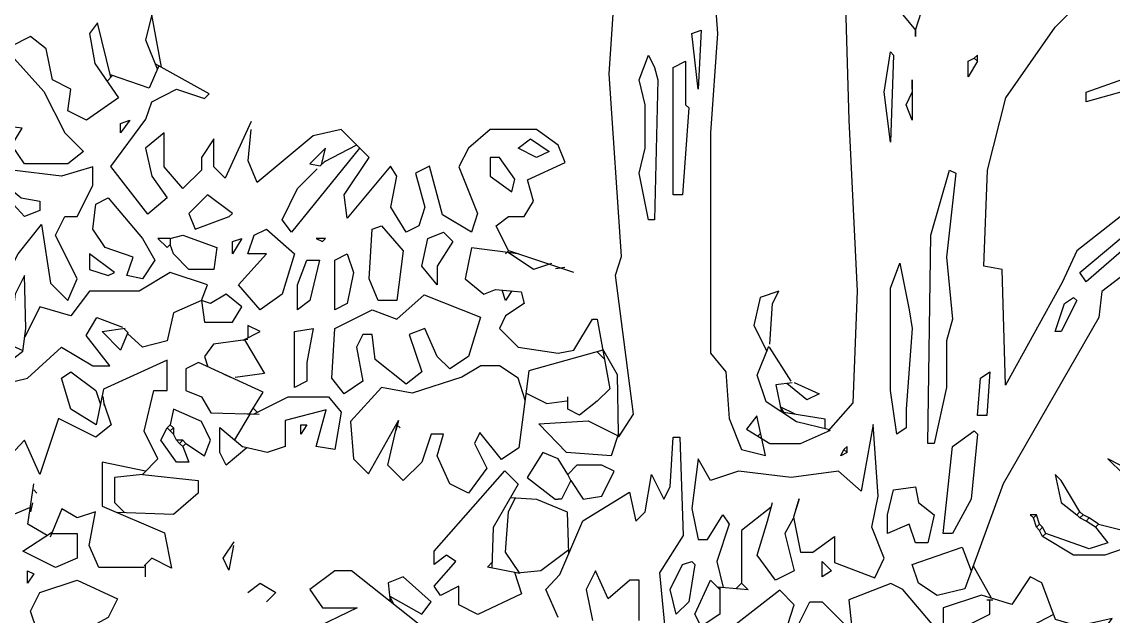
# Model space of a CAD drawing. Header units: metres. Extents: x -3.8 to 7.9, y -0.6 to 14.
# Drawn here: x 3.223 to 4.647, y 5.315 to 6.09 of the extents above; entities that cross this region are included whole.
import ezdxf

# ---------------------------------------------------------------- set-up
doc = ezdxf.new("R2010")
doc.units = ezdxf.units.M
doc.layers.add('ceco.net 88 green shadow', color=102, linetype='Continuous')
doc.layers.add('ceco.net 88 pair trees', color=7, linetype='Continuous')

msp = doc.modelspace()

# ---------------------------------------------------------------- linework, layer by layer
at = {"layer": 'ceco.net 88 green shadow', "linetype": 'Continuous'}
for p, q in [((4.3888, 6.0793), (4.4009, 6.1157)), ((4.3726, 6.0995), (4.3888, 6.0793)), ((4.0972, 6.0752), (4.1093, 6.0793)), ((4.1053, 6.0023), (4.0972, 6.0752)), ((4.1093, 6.0793), (4.1053, 6.0023)), ((4.3888, 6.0793), (4.3888, 6.0712)), ((4.3888, 6.0712), (4.3888, 6.0793)), ((4.0283, 6.0145), (4.0405, 6.0469)), ((4.0405, 6.0469), (4.0486, 6.0307)), ((4.0729, 6.0307), (4.0891, 6.0388)), ((4.0891, 6.0388), (4.0891, 5.9821)), ((4.3483, 5.9983), (4.3564, 6.0509)), ((4.3564, 6.0509), (4.3604, 6.0469)), ((4.3604, 6.0469), (4.3564, 5.9335)), ((4.4576, 6.0388), (4.4657, 6.0428)), ((4.4698, 6.0388), (4.4576, 6.0185)), ((4.4576, 6.0185), (4.4576, 6.0388)), ((4.4698, 6.0469), (4.4657, 6.0428)), ((4.4698, 6.0388), (4.4657, 6.0428)), ((4.4698, 6.0388), (4.4698, 6.0469)), ((4.0486, 6.0307), (4.0526, 6.0145)), ((4.0729, 5.9497), (4.0729, 6.0307)), ((4.0364, 5.9821), (4.0283, 6.0145)), ((4.0526, 6.0145), (4.0486, 5.8322)), ((4.3847, 6.0023), (4.3847, 6.0145)), ((4.3847, 6.0145), (4.3847, 6.0023)), ((4.3564, 5.9335), (4.3483, 5.9983)), ((4.3766, 5.9821), (4.3847, 5.9983)), ((4.3847, 6.0023), (4.3847, 5.9983)), ((4.3847, 5.9983), (4.3847, 5.9618)), ((4.0364, 5.9254), (4.0364, 5.9821)), ((4.0891, 5.9821), (4.0931, 5.978)), ((4.3847, 5.9618), (4.3766, 5.9821)), ((4.0931, 5.978), (4.085, 5.8646)), ((3.3641, 5.9618), (3.352, 5.9456)), ((3.352, 5.9578), (3.3641, 5.9618)), ((3.352, 5.9456), (3.352, 5.9578)), ((3.8704, 5.9254), (3.8866, 5.9375)), ((3.8866, 5.9375), (3.9109, 5.9213)), ((4.0729, 5.8646), (4.0729, 5.9497)), ((3.8947, 5.9132), (3.8704, 5.9254)), ((4.0283, 5.893), (4.0364, 5.9254)), ((3.8461, 5.9132), (3.8339, 5.9132)), ((3.8339, 5.9132), (3.8339, 5.8889)), ((3.8663, 5.8849), (3.8461, 5.9132)), ((3.9109, 5.9213), (3.8947, 5.9132)), ((3.8339, 5.8889), (3.8623, 5.8687)), ((3.8623, 5.8687), (3.8663, 5.8849)), ((4.0405, 5.8322), (4.0283, 5.893)), ((3.3155, 5.8201), (3.3196, 5.8525)), ((3.3196, 5.8525), (3.3358, 5.8606)), ((3.3358, 5.8606), (3.3803, 5.8079)), ((3.4654, 5.8646), (3.4411, 5.8403)), ((3.4978, 5.8403), (3.4654, 5.8646)), ((4.085, 5.8646), (4.0729, 5.8646)), ((3.4411, 5.8403), (3.4492, 5.8201)), ((3.4937, 5.8363), (3.4978, 5.8403)), ((3.4492, 5.8201), (3.4937, 5.8363)), ((3.68, 5.8201), (3.6922, 5.8241)), ((3.6922, 5.8241), (3.7205, 5.7917)), ((4.0486, 5.8322), (4.0405, 5.8322)), ((3.3317, 5.7958), (3.3155, 5.8201)), ((3.4168, 5.8079), (3.433, 5.812)), ((3.433, 5.812), (3.4775, 5.7958)), ((3.518, 5.7877), (3.5261, 5.812)), ((3.5261, 5.812), (3.5423, 5.8201)), ((3.5423, 5.8201), (3.5788, 5.7877)), ((3.676, 5.7553), (3.68, 5.8201)), ((3.7529, 5.8079), (3.7732, 5.816)), ((3.7732, 5.816), (3.7853, 5.8039)), ((3.3682, 5.7836), (3.3317, 5.7958)), ((3.3803, 5.8079), (3.3965, 5.7796)), ((3.4168, 5.8079), (3.4006, 5.8079)), ((3.4006, 5.8079), (3.4127, 5.7958)), ((3.4127, 5.7958), (3.4168, 5.7998)), ((3.4168, 5.8079), (3.4168, 5.7998)), ((3.4208, 5.7877), (3.4168, 5.7998)), ((3.4775, 5.7958), (3.4735, 5.7674)), ((3.5099, 5.8079), (3.4978, 5.7877)), ((3.4978, 5.8039), (3.5099, 5.8079)), ((3.4978, 5.7877), (3.4978, 5.8039)), ((3.6193, 5.8079), (3.6071, 5.8079)), ((3.6071, 5.8079), (3.6152, 5.8039)), ((3.6152, 5.8039), (3.6193, 5.8079)), ((3.7448, 5.7715), (3.7529, 5.8079)), ((3.7853, 5.8039), (3.7651, 5.7715)), ((3.3439, 5.7634), (3.3115, 5.7877)), ((3.3115, 5.7877), (3.3115, 5.7674)), ((3.3601, 5.7593), (3.3682, 5.7836)), ((3.4411, 5.7674), (3.4208, 5.7877)), ((3.5059, 5.7472), (3.5423, 5.7877)), ((3.5423, 5.7877), (3.518, 5.7877)), ((3.5788, 5.7877), (3.5626, 5.735)), ((3.6314, 5.7796), (3.6476, 5.7877)), ((3.6476, 5.7877), (3.6557, 5.7634)), ((3.7205, 5.7917), (3.7124, 5.7269)), ((3.3115, 5.7674), (3.3358, 5.7593)), ((3.3965, 5.7796), (3.3803, 5.7553)), ((3.4735, 5.7674), (3.4411, 5.7674)), ((3.5828, 5.7472), (3.595, 5.7796)), ((3.595, 5.7796), (3.6112, 5.7796)), ((3.6112, 5.7796), (3.599, 5.7269)), ((3.6314, 5.7148), (3.6314, 5.7796)), ((3.7651, 5.7472), (3.7448, 5.7715)), ((3.7651, 5.7715), (3.7651, 5.7472)), ((4.3564, 5.7431), (4.3685, 5.7755)), ((4.3685, 5.7755), (4.3807, 5.7148)), ((3.3358, 5.7593), (3.3439, 5.7634)), ((3.3803, 5.7553), (3.3601, 5.7593)), ((3.6557, 5.7634), (3.6476, 5.7229)), ((3.6881, 5.7269), (3.676, 5.7553)), ((3.5342, 5.7148), (3.5059, 5.7472)), ((3.5828, 5.7148), (3.5828, 5.7472)), ((4.3564, 5.6095), (4.3564, 5.7431)), ((3.5626, 5.735), (3.5342, 5.7148)), ((3.599, 5.7269), (3.5828, 5.7148)), ((3.7124, 5.7269), (3.6881, 5.7269)), ((4.5994, 5.7269), (4.5791, 5.6864)), ((4.5832, 5.7229), (4.5953, 5.731)), ((4.5953, 5.731), (4.5994, 5.7269)), ((3.6476, 5.7229), (3.6314, 5.7148)), ((4.3807, 5.7148), (4.3847, 5.6905)), ((4.571, 5.6864), (4.5832, 5.7229)), ((3.5788, 5.6864), (3.6031, 5.6905)), ((3.5788, 5.6135), (3.5788, 5.6864)), ((3.6031, 5.6905), (3.595, 5.6459)), ((4.3847, 5.6905), (4.3766, 5.5852)), ((4.5791, 5.6864), (4.571, 5.6864)), ((3.595, 5.6459), (3.595, 5.6216)), ((4.4698, 5.5771), (4.4738, 5.6257)), ((4.4738, 5.6257), (4.486, 5.6338)), ((4.486, 5.6338), (4.4819, 5.5771)), ((3.595, 5.6216), (3.5788, 5.6135)), ((4.3645, 5.5528), (4.3564, 5.6095)), ((3.4208, 5.5852), (3.4168, 5.5649)), ((3.4573, 5.569), (3.4208, 5.5852)), ((4.3766, 5.5852), (4.3766, 5.5609)), ((3.4694, 5.5447), (3.4573, 5.569)), ((4.4819, 5.5771), (4.4698, 5.5771)), ((3.4046, 5.5447), (3.4127, 5.5609)), ((3.4168, 5.5649), (3.4127, 5.5609)), ((3.4168, 5.5568), (3.4127, 5.5609)), ((3.4208, 5.5609), (3.4168, 5.5649)), ((3.4208, 5.5609), (3.4168, 5.5568)), ((3.4208, 5.5528), (3.4168, 5.5568)), ((3.4208, 5.5609), (3.4208, 5.5528)), ((3.4249, 5.5447), (3.4208, 5.5528)), ((3.595, 5.5649), (3.5869, 5.5528)), ((3.5869, 5.5528), (3.5869, 5.5649)), ((3.5869, 5.5649), (3.595, 5.5649)), ((4.3766, 5.5609), (4.3645, 5.5528)), ((4.4374, 5.5366), (4.4657, 5.5568)), ((4.4698, 5.5528), (4.4617, 5.4677)), ((4.4657, 5.5568), (4.4698, 5.5528)), ((3.4249, 5.5163), (3.4046, 5.5447)), ((3.433, 5.5447), (3.4249, 5.5447)), ((3.4289, 5.5406), (3.4249, 5.5447)), ((3.433, 5.5447), (3.4289, 5.5406)), ((3.433, 5.5366), (3.4289, 5.5406)), ((3.437, 5.5406), (3.433, 5.5447)), ((3.437, 5.5406), (3.433, 5.5366)), ((3.437, 5.5406), (3.4613, 5.5244)), ((3.4613, 5.5244), (3.4694, 5.5447)), ((3.433, 5.5366), (3.4411, 5.5163)), ((3.9028, 5.5285), (3.8825, 5.4961)), ((3.923, 5.5204), (3.9028, 5.5285)), ((4.2916, 5.5244), (4.2956, 5.5325)), ((4.2997, 5.5285), (4.2916, 5.5244)), ((4.2997, 5.5366), (4.2956, 5.5325)), ((4.2997, 5.5285), (4.2956, 5.5325)), ((4.2997, 5.5285), (4.2997, 5.5366)), ((4.4252, 5.4232), (4.4374, 5.5366)), ((3.4411, 5.5163), (3.4249, 5.5163)), ((3.9352, 5.5001), (3.923, 5.5204)), ((3.9473, 5.5123), (3.9352, 5.5001)), ((3.9797, 5.5123), (3.9473, 5.5123)), ((3.9959, 5.5042), (3.9797, 5.5123)), ((3.8825, 5.4961), (3.919, 5.4677)), ((3.9392, 5.492), (3.9352, 5.5001)), ((3.9797, 5.4718), (3.9959, 5.5042)), ((4.5791, 5.492), (4.571, 5.5001)), ((4.571, 5.5001), (4.5791, 5.4637)), ((3.9392, 5.492), (3.9271, 5.4677)), ((3.9392, 5.492), (3.9554, 5.4677)), ((4.3604, 5.4799), (4.3888, 5.4839)), ((4.3888, 5.4839), (4.3928, 5.4637)), ((4.6034, 5.4515), (4.5791, 5.492)), ((3.919, 5.4677), (3.923, 5.4677)), ((3.9271, 5.4677), (3.923, 5.4677)), ((3.9554, 5.4677), (3.9797, 5.4718)), ((4.3523, 5.4475), (4.3604, 5.4799)), ((4.4617, 5.4677), (4.4374, 5.4232)), ((4.3928, 5.4637), (4.4131, 5.4475)), ((4.5791, 5.4637), (4.5994, 5.4475)), ((4.3523, 5.4232), (4.3523, 5.4475)), ((4.4131, 5.4475), (4.405, 5.411)), ((4.5467, 5.4475), (4.5386, 5.4475)), ((4.5386, 5.4475), (4.5427, 5.4434)), ((4.5467, 5.4475), (4.5427, 5.4434)), ((4.5467, 5.4313), (4.5427, 5.4434)), ((4.5508, 5.4353), (4.5467, 5.4475)), ((4.6034, 5.4515), (4.5994, 5.4475)), ((4.6034, 5.4434), (4.5994, 5.4475)), ((4.6075, 5.4475), (4.6034, 5.4515)), ((4.6075, 5.4475), (4.6034, 5.4434)), ((4.6115, 5.4394), (4.6034, 5.4434)), ((4.6156, 5.4434), (4.6075, 5.4475)), ((4.6156, 5.4434), (4.6115, 5.4394)), ((4.6237, 5.4313), (4.6115, 5.4394)), ((4.6277, 5.4353), (4.6156, 5.4434)), ((4.3807, 5.4353), (4.3523, 5.4232)), ((4.3888, 5.411), (4.3807, 5.4353)), ((4.5508, 5.4353), (4.5467, 5.4313)), ((4.5508, 5.4272), (4.5467, 5.4313)), ((4.5548, 5.4313), (4.5508, 5.4353)), ((4.5548, 5.4313), (4.5508, 5.4272)), ((4.5548, 5.4191), (4.5508, 5.4272)), ((4.5589, 5.4232), (4.5548, 5.4313)), ((4.6277, 5.4353), (4.6237, 5.4313)), ((4.6237, 5.4313), (4.6399, 5.411)), ((4.6277, 5.4353), (4.6763, 5.4232)), ((4.405, 5.411), (4.3888, 5.411)), ((4.4374, 5.4232), (4.4252, 5.4232)), ((4.5589, 5.4232), (4.5548, 5.4191)), ((4.5953, 5.3948), (4.5548, 5.4191)), ((4.6156, 5.4029), (4.5589, 5.4232)), ((4.6399, 5.411), (4.6156, 5.4029)), ((4.6601, 5.4029), (4.6358, 5.3948)), ((4.0688, 5.3503), (4.085, 5.3827)), ((4.085, 5.3827), (4.0972, 5.3867)), ((4.1012, 5.3827), (4.0931, 5.3341)), ((4.0972, 5.3867), (4.1012, 5.3827)), ((4.2673, 5.3665), (4.2673, 5.3867)), ((4.2673, 5.3867), (4.2794, 5.3746)), ((4.6358, 5.3948), (4.5953, 5.3948)), ((3.2305, 5.3584), (3.2305, 5.3746)), ((3.2305, 5.3746), (3.2386, 5.3705)), ((3.2386, 5.3705), (3.2305, 5.3584)), ((4.2794, 5.3746), (4.2673, 5.3665)), ((3.518, 5.3462), (3.5342, 5.3584)), ((3.5342, 5.3584), (3.5545, 5.3462)), ((3.5545, 5.3462), (3.5423, 5.3341)), ((4.0769, 5.3179), (4.0688, 5.3503)), ((4.0931, 5.3341), (4.0769, 5.3179))]:
    msp.add_line(p, q, dxfattribs=at)
at = {"layer": 'ceco.net 88 pair trees', "linetype": 'Continuous'}
for p, q in [((3.3414, 6.0201), (3.3343, 6.013)), ((3.6598, 5.9294), (3.6172, 5.9071)), ((3.6124, 5.9023), (3.6193, 5.9092)), ((3.8582, 5.7917), (3.8542, 5.7877)), ((3.9433, 5.7634), (3.8584, 5.7915)), ((3.9194, 5.7688), (3.9313, 5.7705)), ((3.2242, 5.6603), (3.2284, 5.6903)), ((3.3613, 5.6852), (3.356, 5.6905)), ((3.9832, 5.6506), (3.9736, 5.6601)), ((4.2268, 5.6216), (4.1984, 5.6662)), ((3.4978, 5.6257), (3.487, 5.6305)), ((3.3289, 5.6016), (3.3303, 5.5896)), ((3.5302, 5.5811), (3.5249, 5.5866)), ((4.2126, 5.5884), (4.2166, 5.5811)), ((4.2318, 5.5787), (4.2126, 5.5882)), ((3.5204, 5.5789), (3.5004, 5.5453)), ((3.5221, 5.5789), (3.514, 5.5791)), ((3.7165, 5.5609), (3.7124, 5.5649)), ((4.0018, 5.5487), (4.0016, 5.5568)), ((4.1869, 5.5534), (4.1834, 5.5499)), ((3.2426, 5.4758), (3.2386, 5.4799)), ((4.2373, 5.4681), (4.2298, 5.4444)), ((4.2322, 5.4523), (4.2373, 5.4681)), ((3.2347, 5.4515), (3.2373, 5.4631)), ((3.3844, 5.3665), (3.3844, 5.3827)), ((4.488, 5.3387), (4.4643, 5.3815)), ((4.162, 5.3584), (4.1547, 5.3511)), ((3.7027, 5.3418), (3.708, 5.331)), ((4.49, 5.3361), (4.4819, 5.3361))]:
    msp.add_line(p, q, dxfattribs=at)
for points in [[(4.0018, 5.5493), (4.0212, 5.5785), (3.9975, 5.7601), (4.0056, 5.7842), (3.9894, 6.0226), (4, 6.1846), (3.9886, 6.2415), (3.951, 6.288), (3.9595, 6.3385)], [(4.1237, 6.3449), (4.1132, 6.3101), (4.1308, 6.075), (4.1215, 5.9456), (4.1215, 5.6581), (4.1417, 5.6338), (4.1458, 5.573), (4.162, 5.5325), (4.1931, 5.5246), (4.1818, 5.5765), (4.1686, 5.559), (4.1988, 5.5406), (4.2389, 5.5406), (4.2782, 5.558)], [(4.2754, 5.5568), (4.3078, 5.5933), (4.3132, 5.7391), (4.3025, 5.9618), (4.2932, 6.2749), (4.2754, 6.3061), (4.2118, 6.2982), (4.1705, 6.3188)], [(4.6925, 5.8646), (4.5994, 5.7917), (4.5805, 5.7504), (4.5064, 5.6166), (4.5022, 5.7674), (4.4779, 5.7715), (4.4831, 5.8968), (4.5068, 5.9912), (4.571, 6.0833), (4.7249, 6.2372)], [(3.4052, 6.0309), (3.3925, 6.0995), (3.3842, 6.0667), (3.3998, 6.0288)], [(3.1746, 6.0845), (3.2519, 5.9993), (3.2791, 5.9456), (3.3034, 5.9213), (3.2831, 5.9051), (3.2264, 5.9051), (3.2102, 5.9294), (3.2236, 5.9517), (3.1529, 5.9598)], [(3.3394, 6.0179), (3.3218, 6.089), (3.3115, 6.0752), (3.3185, 6.0359), (3.3493, 5.9912), (3.3074, 5.9618), (3.2831, 5.974), (3.2872, 6.0023), (3.2629, 6.0145), (3.2548, 6.055), (3.2345, 6.0712), (3.208, 6.0578)], [(3.4016, 6.0329), (3.389, 6.0039), (3.3386, 6.0211)], [(3.5221, 5.9604), (3.4882, 5.8863), (3.4735, 5.9011), (3.4735, 5.9375), (3.4573, 5.9132), (3.4573, 5.897), (3.433, 5.8727), (3.4087, 5.9011), (3.4087, 5.9456), (3.3844, 5.9254), (3.3925, 5.8889), (3.4127, 5.8606), (3.3874, 5.8395), (3.3392, 5.9015), (3.3848, 5.9632), (3.3925, 5.9861), (3.4249, 6.0023), (3.4613, 5.9902), (3.4676, 5.9964), (3.3971, 6.0355)], [(4.7249, 6.0177), (4.6115, 5.9859), (4.6115, 5.9983), (4.6682, 6.0185)], [(3.1616, 5.6783), (3.2183, 5.7877), (3.2489, 5.8259), (3.2604, 5.7496), (3.2831, 5.7269), (3.2953, 5.7553), (3.2669, 5.812), (3.2791, 5.8363), (3.2953, 5.8363), (3.3155, 5.8768), (3.3155, 5.9011), (3.275, 5.8889), (3.2102, 5.897), (3.1981, 5.8808), (3.2224, 5.8606), (3.2467, 5.8565), (3.2467, 5.8444), (3.2264, 5.8363), (3.1784, 5.8887), (3.1717, 5.9383), (3.1207, 5.9316), (3.1171, 5.9497), (3.1414, 5.9497), (3.1414, 5.9343)], [(3.8582, 5.7917), (3.842, 5.8241), (3.8582, 5.8363), (3.8785, 5.8363), (3.8906, 5.8565), (3.8827, 5.8843), (3.9321, 5.9069), (3.923, 5.9294), (3.8947, 5.9497), (3.8339, 5.9497), (3.8056, 5.9254), (3.7934, 5.9011), (3.8177, 5.8403), (3.8096, 5.816), (3.7717, 5.8387), (3.7549, 5.9021), (3.7367, 5.893), (3.7489, 5.8484), (3.7408, 5.8241), (3.7246, 5.816), (3.7043, 5.8484), (3.7124, 5.8889), (3.7039, 5.9019), (3.6474, 5.8342), (3.6436, 5.8646), (3.676, 5.9132), (3.6395, 5.9497), (3.6031, 5.9416), (3.5302, 5.8808), (3.5182, 5.9088), (3.5221, 5.9497)], [(5.1514, 5.8008), (5.1137, 5.8241), (5.0894, 5.8849), (5.0894, 5.9092), (5.0489, 5.9173), (5.0246, 5.9375), (5.0003, 5.9375), (4.9841, 5.9254), (4.9558, 5.9254), (4.799, 5.866), (4.6322, 5.7385), (4.6283, 5.7046), (4.5032, 5.488), (4.4532, 5.3511), (4.4171, 5.3422), (4.3928, 5.3584), (4.3847, 5.3829), (4.4499, 5.4051), (4.4617, 5.3744)], [(3.6638, 5.9254), (3.5747, 5.816), (3.5626, 5.8322), (3.5828, 5.8727), (3.6083, 5.8986)], [(3.614, 5.9037), (3.6193, 5.9254), (3.5986, 5.9049), (3.6124, 5.9023)], [(4.4414, 5.893), (4.4293, 5.7836), (4.4374, 5.7026), (4.4293, 5.6743), (4.4293, 5.6135), (4.4131, 5.5406), (4.405, 5.5406), (4.409, 5.812), (4.4333, 5.897), (4.4414, 5.893)], [(4.8183, 5.9009), (4.7132, 5.8393), (4.6115, 5.7512), (4.6034, 5.7634), (4.7533, 5.8889), (4.814, 5.9051), (4.8183, 5.9009)], [(3.8708, 5.7879), (3.8096, 5.7956), (3.8015, 5.7553), (3.8258, 5.735), (3.841, 5.7411), (3.8746, 5.7383), (3.8785, 5.7229), (3.8542, 5.7067), (3.8461, 5.6905), (3.8704, 5.6662), (3.923, 5.6581), (3.9433, 5.6621), (3.9676, 5.7026), (3.9736, 5.7026), (3.99, 5.6117), (3.9736, 5.5957), (3.9506, 5.5775), (3.9352, 5.5852), (3.9352, 5.6014)], [(3.9141, 5.7753), (3.8906, 5.7674), (3.8574, 5.7895)], [(3.2284, 5.6903), (3.2264, 5.7593), (3.2143, 5.735), (3.2062, 5.6698), (3.2244, 5.6615)], [(3.4573, 5.7269), (3.4654, 5.7472), (3.4168, 5.7634), (3.3763, 5.7391), (3.3115, 5.7391), (3.2872, 5.7067), (3.2467, 5.7188), (3.2268, 5.6791)], [(3.8625, 5.7393), (3.8542, 5.7269), (3.8497, 5.7405)], [(4.1988, 5.6698), (4.2025, 5.7229), (4.2106, 5.7391), (4.1863, 5.731), (4.1782, 5.6945), (4.195, 5.6609)], [(3.4573, 5.7269), (3.4208, 5.7107), (3.4127, 5.6743), (3.3803, 5.6662), (3.3611, 5.684)], [(3.4573, 5.7269), (3.4613, 5.6986), (3.4978, 5.6986), (3.5099, 5.7188), (3.4897, 5.735), (3.4694, 5.7229), (3.4573, 5.7269)], [(3.7481, 5.7342), (3.8214, 5.705), (3.8056, 5.654), (3.7813, 5.6378), (3.7651, 5.654), (3.7489, 5.6905), (3.7286, 5.6824), (3.7448, 5.6338), (3.7246, 5.6176), (3.6841, 5.65), (3.68, 5.6824), (3.6679, 5.6824), (3.6598, 5.6662), (3.6679, 5.6216), (3.6436, 5.6054), (3.6274, 5.6257), (3.6314, 5.6905), (3.68, 5.7148), (3.7124, 5.7026), (3.7481, 5.7342)], [(3.1786, 5.4552), (3.1701, 5.4505), (3.1495, 5.488), (3.1576, 5.5285), (3.1171, 5.5123), (3.1049, 5.5244), (3.1981, 5.6176), (3.2305, 5.6257), (3.275, 5.6662), (3.3155, 5.6419), (3.338, 5.6419), (3.3068, 5.6814), (3.3208, 5.7048), (3.3542, 5.6923)], [(3.2242, 5.6603), (3.2049, 5.6451), (3.1843, 5.6826), (3.1578, 5.6674)], [(3.3613, 5.6852), (3.352, 5.6621), (3.3277, 5.6864), (3.358, 5.6909)], [(3.5119, 5.6753), (3.5342, 5.6864), (3.518, 5.6945), (3.518, 5.6783)], [(3.518, 5.6761), (3.4733, 5.67), (3.4613, 5.654), (3.4658, 5.6402)], [(3.5134, 5.6755), (3.5395, 5.6317), (3.5014, 5.6267)], [(4.194, 5.5947), (4.1822, 5.6297), (4.1976, 5.6674)], [(3.9809, 5.6621), (3.8847, 5.635), (3.8716, 5.5347), (3.8489, 5.5196), (3.8207, 5.5548), (3.8137, 5.5406), (3.8299, 5.5082), (3.8056, 5.4758), (3.7813, 5.488), (3.7651, 5.5244), (3.7732, 5.5528), (3.757, 5.5528), (3.7448, 5.5163), (3.7205, 5.492), (3.7005, 5.5121), (3.7134, 5.5688)], [(4.0016, 5.5536), (4, 5.6299), (3.9809, 5.6633)], [(3.3803, 5.5001), (3.4006, 5.5204), (3.3825, 5.5564), (3.3951, 5.6095), (3.4127, 5.6095), (3.4127, 5.649), (3.3297, 5.6111), (3.32, 5.5647), (3.2872, 5.5852), (3.275, 5.6257), (3.2872, 5.6338), (3.3196, 5.6095), (3.3256, 5.5914)], [(3.52, 5.5789), (3.5379, 5.6074), (3.4534, 5.6459), (3.437, 5.6378), (3.437, 5.6095), (3.4573, 5.6014), (3.4698, 5.5805), (3.5328, 5.5785)], [(3.8799, 5.5971), (3.8704, 5.6257), (3.8461, 5.6419), (3.8218, 5.6419), (3.7971, 5.6271), (3.7323, 5.6062), (3.6922, 5.6135), (3.6517, 5.569), (3.6557, 5.5204), (3.6754, 5.5007), (3.7144, 5.5704), (3.7108, 5.5572)], [(4.228, 5.6196), (4.2067, 5.617), (4.214, 5.5815)], [(4.2306, 5.62), (4.2632, 5.6054), (4.247, 5.5973), (4.2213, 5.6188)], [(3.5253, 5.5787), (3.5707, 5.6014), (3.6233, 5.6014), (3.6395, 5.5811), (3.6314, 5.5325), (3.6071, 5.5366), (3.6201, 5.5842), (3.5666, 5.5706), (3.5666, 5.5366), (3.5433, 5.5289), (3.5113, 5.536)], [(3.8811, 5.6062), (3.9082, 5.5925), (3.9339, 5.5961)], [(3.3299, 5.5931), (3.3398, 5.5649), (3.3196, 5.5487), (3.271, 5.573), (3.2467, 5.5001), (3.2264, 5.5447), (3.1657, 5.4799), (3.1782, 5.455)], [(4.2768, 5.5584), (4.2338, 5.5686), (4.194, 5.5947)], [(4.2713, 5.5597), (4.2713, 5.5722), (4.214, 5.5815)], [(4.0016, 5.5536), (3.9919, 5.5244), (3.9337, 5.5287), (3.8975, 5.5663), (3.9619, 5.5698), (4.0018, 5.5499)], [(3.5168, 5.5347), (3.4897, 5.5123), (3.4816, 5.5285), (3.4816, 5.5613), (3.5113, 5.536)], [(4.2298, 5.4444), (4.2389, 5.3989), (4.2551, 5.3989), (4.2835, 5.4191), (4.2835, 5.3853), (4.3357, 5.3653), (4.3483, 5.3908), (4.3321, 5.4313), (4.3402, 5.4718), (4.3337, 5.5653), (4.3181, 5.4782), (4.2887, 5.5044), (4.2268, 5.4961), (4.1579, 5.5042), (4.1215, 5.492), (4.1053, 5.5204), (4.0972, 5.4556), (4.1053, 5.4151), (4.1174, 5.4151), (4.1377, 5.4475), (4.1458, 5.4353), (4.1296, 5.3867), (4.1381, 5.3525)], [(3.955, 5.4398), (4.016, 5.4768), (4.0243, 5.4394), (4.0364, 5.4515), (4.0445, 5.5001), (4.0607, 5.4677), (4.0688, 5.4839), (4.0729, 5.5487), (4.0814, 5.5487), (4.0858, 5.4203), (4.055, 5.3719), (4.0619, 5.2996)], [(4.826, 5.3705), (4.8168, 5.4434), (4.8019, 5.4434), (4.814, 5.4596), (4.8586, 5.4596), (4.8626, 5.4718), (4.8015, 5.4758), (4.7727, 5.5242), (4.7492, 5.5204), (4.7452, 5.488), (4.733, 5.488), (4.729, 5.5123), (4.7006, 5.4961), (4.6723, 5.5325), (4.6561, 5.5123), (4.6399, 5.5204), (4.6806, 5.4803), (4.7772, 5.4268), (4.7563, 5.3505)], [(3.3844, 5.5042), (3.3277, 5.5163), (3.3277, 5.4588), (3.4091, 5.4238), (3.4184, 5.3778), (3.3925, 5.3908), (3.3825, 5.3808)], [(3.3803, 5.5001), (3.3439, 5.4961), (3.3439, 5.4637), (3.3574, 5.4501)], [(3.3803, 5.5001), (3.4532, 5.492), (3.4532, 5.4758), (3.421, 5.4477), (3.3475, 5.4503)], [(3.8657, 5.3725), (3.875, 5.3446), (3.8181, 5.3177), (3.7934, 5.33), (3.7934, 5.3543), (3.7691, 5.3422), (3.761, 5.3543), (3.7894, 5.3867), (3.7772, 5.3948), (3.761, 5.3827), (3.761, 5.3999), (3.8534, 5.505), (3.8708, 5.4876), (3.8382, 5.4309), (3.8361, 5.3782)], [(3.256, 5.4207), (3.2309, 5.4351), (3.2386, 5.488)], [(3.8722, 5.3719), (3.8542, 5.3989), (3.8582, 5.4515), (3.8669, 5.4691)], [(3.9368, 5.3974), (3.935, 5.4511), (3.8951, 5.4673), (3.8604, 5.4695)], [(3.2361, 5.458), (3.2021, 5.4434), (3.1778, 5.4556)], [(3.3827, 5.3786), (3.3236, 5.3786), (3.3111, 5.4076), (3.319, 5.4513), (3.2953, 5.4434), (3.2752, 5.4554), (3.26, 5.4185)], [(4.2006, 5.4574), (4.162, 5.4272), (4.162, 5.3584)], [(4.2292, 5.4426), (4.2187, 5.4232), (4.2308, 5.3746), (4.2065, 5.3624), (4.1822, 5.3948), (4.196, 5.439), (4.2025, 5.4637)], [(3.923, 5.3138), (3.9068, 5.3503), (3.9248, 5.3697), (3.955, 5.4398)], [(3.2621, 5.4232), (3.2953, 5.4232), (3.2953, 5.3908), (3.2669, 5.3786), (3.2244, 5.3999), (3.2629, 5.4254)], [(3.4992, 5.4074), (3.4933, 5.3752), (3.4856, 5.3908), (3.5002, 5.4124)], [(3.8698, 5.3717), (3.9001, 5.3748), (3.9366, 5.4023)], [(3.8726, 5.3711), (3.8307, 5.3794), (3.8363, 5.3851)], [(3.8258, 5.2814), (3.8015, 5.2733), (3.7517, 5.296), (3.6531, 5.3746), (3.6314, 5.3746), (3.599, 5.3503), (3.6152, 5.326), (3.6606, 5.326), (3.5992, 5.2968), (3.6071, 5.2571), (3.6395, 5.2612), (3.6598, 5.2855), (3.6719, 5.2693), (3.6355, 5.2409), (3.595, 5.2369), (3.5504, 5.2085), (3.4978, 5.2085), (3.4731, 5.1921), (3.4457, 5.2107)], [(4.0283, 5.3098), (4.0283, 5.3624), (4.0162, 5.3624), (3.9878, 5.3381), (3.9716, 5.3746), (3.9595, 5.3503), (3.9676, 5.3098)], [(3.243, 5.296), (3.2345, 5.3219), (3.2467, 5.3462), (3.2953, 5.3624), (3.3479, 5.3381), (3.3358, 5.3138), (3.2916, 5.2897), (3.2373, 5.2966)], [(3.7031, 5.3412), (3.7448, 5.3179), (3.757, 5.3341), (3.7205, 5.3665), (3.7009, 5.3586), (3.7035, 5.3345)], [(4.1336, 5.3529), (4.1336, 5.3179), (4.1093, 5.3017), (4.1012, 5.3179), (4.1215, 5.3624), (4.1336, 5.3503)], [(4.162, 5.3584), (4.1707, 5.3497), (4.1308, 5.3531)], [(4.3055, 5.3037), (4.3442, 5.2693), (4.409, 5.2895), (4.4131, 5.3017), (4.3726, 5.3503), (4.357, 5.358), (4.3019, 5.3367), (4.31, 5.263), (4.2794, 5.2247), (4.2365, 5.2533)], [(4.5757, 5.2687), (4.5876, 5.2895), (4.6318, 5.2936), (4.6457, 5.3122), (4.601, 5.3023), (4.5714, 5.3108), (4.5538, 5.3588), (4.5386, 5.3665), (4.5147, 5.3306), (4.475, 5.3426), (4.4252, 5.326), (4.4252, 5.3057), (4.4617, 5.3057), (4.486, 5.3179), (4.486, 5.3361)], [(4.2369, 5.2488), (4.2183, 5.2921), (4.2308, 5.33), (4.2118, 5.3493), (4.1454, 5.2974), (4.1417, 5.2571), (4.1539, 5.245), (4.1581, 5.2114), (4.2166, 5.2028), (4.2403, 5.2219), (4.2314, 5.2948), (4.2511, 5.3341), (4.2673, 5.3341), (4.3065, 5.2948)], [(4.569, 5.3177), (4.5307, 5.2976), (4.5107, 5.3055), (4.4596, 5.2869), (4.4436, 5.267)]]:
    msp.add_lwpolyline(points, dxfattribs=at)

doc.saveas('drawing.dxf')
